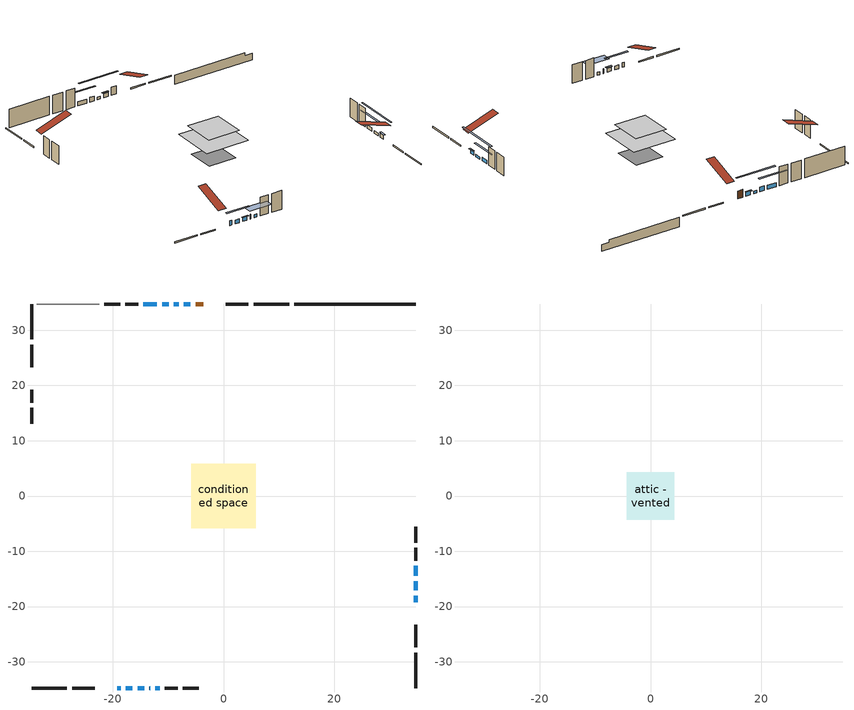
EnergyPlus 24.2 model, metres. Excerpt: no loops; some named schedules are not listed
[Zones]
conditioned space
 floor outside (Floor1 construction): -1.58,-1.58 -1.58,1.58 1.58,1.58 1.58,-1.58 z0.76
 floor adiabatic (AdiabaticFloorConstruction): -5.79,-5.79 -5.79,5.79 5.79,5.79 5.79,-5.79 z3.2
 floor foundation (Slab1 construction): -3.7,-3.7 -3.7,3.7 3.7,3.7 3.7,-3.7 z-1.68
 wall outside (RimJoist1 construction): 11.85,34.72 5.45,34.72 / -34.72,-34.72 -28.32,-34.72 / -34.72,34.72 -34.72,28.32 / 34.72,-34.72 34.72,-28.32 z0.76:1.06
 wall outside (RimJoist2 construction): 4.52,34.72 0.4,34.72 / -27.39,-34.72 -23.28,-34.72 / -34.72,27.39 -34.72,23.28 / 34.72,-27.39 34.72,-23.28 z0.76:1.06
 wall outside (AdiabaticWallConstruction 1): -3.66,34.72 -5.05,34.72 z0.76:2.79
 wall outside (AdiabaticWallConstruction): -19.22,-34.72 -18.6,-34.72 / -13.38,-34.72 -13.23,-34.72 / -9.89,34.72 -11.11,34.72 z0.76:1.98; -17.68,-34.72 -16.46,-34.72 / 34.72,-19.22 34.72,-18 / -5.97,34.72 -7.19,34.72 / -15.53,-34.72 -14.31,-34.72 / -12.04,34.72 -14.48,34.72 z0.76:1.78; 34.72,-17.07 34.72,-15.39 / -8.12,34.72 -8.96,34.72 z0.76:1.37; 34.72,-14.46 34.72,-12.63 z0.76:1.75; -12.3,-34.72 -11.54,-34.72 z0.76:1.55
 wall outside (Wall1 construction): -15.41,34.72 -17.76,34.72 / -10.61,-34.72 -8.25,-34.72 / -34.72,19.22 -34.72,16.86 / 34.72,-11.7 34.72,-9.35 z0.76:5.64
 wall outside (Wall2 construction): -18.69,34.72 -21.55,34.72 / -7.32,-34.72 -4.46,-34.72 / -34.72,15.93 -34.72,13.07 / 34.72,-8.42 34.72,-5.56 z0.76:5.64
 wall foundation (FoundationWall1 construction): 12.78,34.72,-1.68 12.78,34.72,0.76 32.53,34.72,0.76 32.53,34.72,0.06 34.72,34.72,0.06 34.72,34.72,-1.68
 wall adiabatic (Wall3 construction): -22.48,34.72 -33.79,34.72 z0.76:5.64
 window (WindowConstruction 7): -19.22,-34.72 -18.61,-34.72 z0.76:1.98
 window (WindowConstruction 3): -17.68,-34.72 -16.46,-34.72 z0.76:1.77
 window (WindowConstruction 4): 34.72,-19.22 34.72,-18 z0.76:1.77
 window (WindowConstruction 5): -5.97,34.72 -7.19,34.72 z0.76:1.77
 window (WindowConstruction 6): -15.53,-34.72 -14.31,-34.72 z0.76:1.77
 window (WindowConstruction 10): 34.72,-17.07 34.72,-15.39 z0.76:1.37
 window (WindowConstruction 11): -8.12,34.72 -8.96,34.72 z0.76:1.37
 window (WindowConstruction 8): -13.38,-34.72 -13.23,-34.72 z0.76:1.98
 window (WindowConstruction 9): -9.89,34.72 -11.11,34.72 z0.76:1.98
 window (WindowConstruction): 34.72,-14.46 34.72,-12.63 z0.76:1.75
 window (WindowConstruction 1): -12.04,34.72 -14.48,34.72 z0.76:1.77
 window (WindowConstruction 2): -12.3,-34.72 -11.54,-34.72 z0.76:1.55
 door (Door): -3.66,34.72 -5.05,34.72 z0.76:2.79
 ceiling adiabatic (AdiabaticFloorConstruction): 5.79,-5.79 5.79,5.79 -5.79,5.79 -5.79,-5.79 z3.2
attic - vented
 floor to conditioned space (Floor2 construction Reversed): -4.29,-4.29 -4.29,4.29 4.29,4.29 4.29,-4.29 z5.64
 roof outside (Roof1 construction): -2.73,34.72,5.64 -2.73,26.37,8.42 -0.53,26.37,8.42 -0.53,34.72,5.64; -20.14,-34.72,5.64 -20.14,-26.37,8.42 -22.35,-26.37,8.42 -22.35,-34.72,5.64; -34.72,20.14,5.64 -26.37,20.14,8.42 -26.37,22.35,8.42 -34.72,22.35,5.64; 34.72,-20.14,5.64 26.37,-20.14,8.42 26.37,-22.35,8.42 34.72,-22.35,5.64
shading: -13.82,-34.72 -20.32,-34.72 -20.32,-35.13 -13.82,-35.13 z4.41; 34.72,-17.8 34.72,-19.42 35.13,-19.42 35.13,-17.8 z1.98; -7.39,34.72 -5.77,34.72 -5.77,35.13 -7.39,35.13 z1.98; -14.11,-34.72 -15.73,-34.72 -15.73,-35.13 -14.11,-35.13 z1.98; 34.72,-10.31 34.72,-22.15 35.13,-22.15 35.13,-10.31 z6.45; -14.04,34.72 -3.04,34.72 -3.04,35.13 -14.04,35.13 z6.45; 34.72,-9.99 34.72,-17.1 35.13,-17.1 35.13,-9.99 z4.39; -17.12,34.72 -9.4,34.72 -9.4,35.13 -17.12,35.13 z4.41; -8.9,-34.72 -14.94,-34.72 -14.94,-36.85 -8.9,-36.85 z4.19
[Building]
Building 1: Terrain=Suburbs
[Site:Location]
Toronto City Centre_ON: Latitude {deg}=43.63; Longitude {deg}=-79.39; Time Zone {hr}=-5; Elevation {m}=77; Keep Site Location Information=Yes
[Site:GroundTemperature:Shallow]
5.01852, 3.26908, 3.12898, 3.95918, 7.29196, 10.6092, 13.4851, 15.3069, 15.4617, 13.9799, 11.1774, 7.9619
[Site:WaterMainsTemperature]
Calculation Method=Schedule; Temperature Schedule=mains temperature schedule
[Material] Roughness=Rough; Thermal Absorptance=0.9
Name | Thickness {m} | Conductivity {W/m-K} | Density {kg/m3} | Specific Heat {J/kg-K} | Solar Absorptance | Visible Absorptance
asphalt or fiberglass shingles | 0.00635 | 0.162714 | 1121.4 | 1465.45 | 0.4 | 0.4
ceiling loosefill ins | 0.0846667 | 0.0480833 | 16.02 | 1046.75 | 0.7 | 0.7
ceiling stud and cavity | 0.1397 | 0.415372 | 65.682 | 1177.47 | 0.7 | 0.7
concrete 4.0 in. | 0.1016 | 1.803125 | 2242.8 | 837.4 | 0.7 | 0.7
concrete 8.0 in. | 0.2032 | 1.803125 | 2242.8 | 837.4 | 0.7 | 0.7
door material | 0.04445 | 0.053851 | 512.64 | 1214.23 | 0.7 | 0.7
exterior vertical ins | 0.00216305 | 0.029427 | 32.04 | 1214.23 | 0.7 | 0.7
floor covering | 0.0127 | 0.0433444 | 54.468 | 1339.84 | 0.6 | 0.6
floor rigid ins | 0.051816 | 0.029427 | 32.04 | 1214.23 | 0.7 | 0.7
floor rigid ins 1; wall rigid ins | 0.512978 | 0.029427 | 32.04 | 1214.23 | 0.7 | 0.7
floor stud and cavity | 0.1397 | 0.0961437 | 92.3553 | 1139.71 | 0.7 | 0.7
floor stud and cavity 1 | 0.1397 | 1.75129 | 37.0049 | 1207.88 | 0.7 | 0.7
furniture material conditioned space 1 | 0.1524 | 0.115458 | 640.8 | 1214.23 | 0.6 | 0.6
gypsum board | 0.0127 | 0.160291 | 801 | 837.4 | 0.6 | 0.6
osb sheathing 0.5 in. | 0.0127 | 0.115458 | 512.64 | 1214.23 | 0.7 | 0.7
osb sheathing 0.5 in. 1 | 0.0127 | 0.115458 | 512.64 | 1214.23 | 0.4 | 0.4
osb sheathing 0.75 in. | 0.01905 | 0.115458 | 512.64 | 1214.23 | 0.7 | 0.7
osb sheathing 2.0 in. | 0.0508 | 0.115458 | 512.64 | 1214.23 | 0.7 | 0.7
rim joist stud and cavity | 0.0508 | 0.0451784 | 125.044 | 1163.47 | 0.6 | 0.6
rim joist stud and cavity 1 | 0.0508 | 0.648972 | 50.32683 | 1063.81 | 0.6 | 0.6
wall stud and cavity | 0.1397 | 0.0975873 | 139.0536 | 1170.24 | 0.7 | 0.7
wall stud and cavity 1 | 0.1397 | 0.114486 | 139.0536 | 1170.24 | 0.7 | 0.7
wall stud and cavity 2 | 0.1397 | 0.100998 | 139.0536 | 1170.24 | 0.7 | 0.7
wall stud and cavity 3 | 0.0889 | 0.380278 | 52.3479 | 1209.89 | 0.7 | 0.7
wall stud and cavity 4 | 0.0889 | 0.391764 | 83.0341 | 1211.67 | 0.7 | 0.7
wood siding | 0.0254 | 0.102417 | 544.68 | 1172.36 | 0.4 | 0.4
wood siding 1; wood siding 2; wood siding 3 | 0.0254 | 0.102417 | 544.68 | 1172.36 | 0.7 | 0.7
[WindowMaterial:SimpleGlazingSystem]
Name | U-Factor {W/m2-K} | Solar Heat Gain Coefficient
WindowMaterial | 7.26159 | 0.73
WindowMaterial 1 | 7.12703 | 0.75
WindowMaterial 2 | 7.46827 | 0.7
WindowMaterial 3 | 6.70685 | 0.75
WindowMaterial 4 | 7.58694 | 0.53
WindowMaterial 5 | 7.55231 | 0.69
[Construction]
AdiabaticFloorConstruction: floor stud and cavity 1, floor rigid ins 1, osb sheathing 0.75 in., floor covering
AdiabaticWallConstruction: wood siding 2, wall rigid ins, wall stud and cavity 3, gypsum board
AdiabaticWallConstruction 1: wood siding 3, wall rigid ins, wall stud and cavity 3, gypsum board
Door: door material
Floor1 construction: floor stud and cavity, floor rigid ins, osb sheathing 0.75 in., floor covering
Floor2 construction Reversed: gypsum board, ceiling stud and cavity, ceiling loosefill ins
FoundationWall1 construction: concrete 8.0 in.
furniture construction conditioned space 1: furniture material conditioned space 1
PartitionWallConstruction: gypsum board, wall stud and cavity 4, gypsum board
RimJoist1 construction: wood siding 1, osb sheathing 2.0 in., rim joist stud and cavity
RimJoist2 construction: wood siding 1, rim joist stud and cavity 1
Roof1 construction: asphalt or fiberglass shingles
Slab1 construction: concrete 4.0 in.
Wall1 construction: wood siding, osb sheathing 0.5 in., wall stud and cavity, gypsum board
Wall2 construction: wood siding, osb sheathing 0.5 in., wall stud and cavity 1, gypsum board
Wall3 construction: osb sheathing 0.5 in. 1, wall stud and cavity 2, gypsum board
WindowConstruction: WindowMaterial
WindowConstruction 1; WindowConstruction 3; WindowConstruction 4; WindowConstruction 5; WindowConstruction 6: WindowMaterial 1
WindowConstruction 10; WindowConstruction 11: WindowMaterial 5
WindowConstruction 2: WindowMaterial 2
WindowConstruction 7; WindowConstruction 9: WindowMaterial 3
WindowConstruction 8: WindowMaterial 4
[Zone] Multiplier=1; Part of Total Floor Area=Yes
Name | Volume {m3}
attic - vented | 33.2651
conditioned space | 495.4
[Space]
Name | Zone | Volume {m3}
attic - vented 1 | attic - vented | 33.2651
conditioned space 1 | conditioned space | 495.4
[ZoneInfiltration:EffectiveLeakageArea]
infil attic - vented 1: Zone or Space=attic - vented 1; Schedule=Always On Discrete; Effective Air Leakage Area {cm2}=3098.11; Stack Coefficient=0.000193661; Wind Coefficient=9.40246e-06
[ZoneMixing]
whole house fan mix: Zone or Space=attic - vented; Schedule=Always On Continuous; Design Flow Rate Calculation Method=Flow/Zone; Design Flow Rate {m3/s}=0; Source Zone or Space=conditioned space
[SurfaceProperty:ExposedFoundationPerimeter]
Slab1: Exposed Perimeter Calculation Method=TotalExposedPerimeter; Total Exposed Perimeter {m}=21.946
[InternalMass] Zone or ZoneList=conditioned space; Space or SpaceList=conditioned space 1
Name | Construction | Surface Area {m2}
furniture mass conditioned space 1 | furniture construction conditioned space 1 | 79.544
partition wall mass | PartitionWallConstruction | 198.86
[Lights]
interior lighting: Zone or ZoneList or Space or SpaceList=conditioned space 1; Schedule=interior lighting schedule; Design Level Calculation Method=LightingLevel; Lighting Level {W}=343.2; Return Air Fraction=0; Fraction Radiant=0.6; Fraction Visible=0.2; Fraction Replaceable=1
[People]
occupants: Zone or ZoneList or Space or SpaceList=conditioned space 1; Number of People Schedule=occupants schedule; Number of People Calculation Method=People; Number of People=3; Fraction Radiant=0.314171; Sensible Heat Fraction=0.56303; Activity Level Schedule=occupants activity schedule; Carbon Dioxide Generation Rate {m3/s-W}=0; Enable ASHRAE 55 Comfort Warnings=No; Mean Radiant Temperature Calculation Type=EnclosureAveraged
[ElectricEquipment] Zone or ZoneList or Space or SpaceList=conditioned space 1; Design Level Calculation Method=EquipmentLevel
Name | Schedule | Design Level {W} | Fraction Latent | Fraction Radiant | Fraction Lost
clothes dryer | clothes dryer schedule | 140.772 | 0.015 | 0.081 | 0.85
clothes washer | clothes washer schedule | 32.1985 | 0.03 | 0.162 | 0.7
cooking range | cooking range schedule | 208.969 | 0.08 | 0.432 | 0.2
dishwasher | dishwasher schedule | 66.8632 | 0.3 | 0.18 | 0.4
fridge | fridge schedule | 72.9452 | 0 | 0.6 | 0
mech vent bath fan 0 | mech vent bath fan 0 schedule | 50.2 | 0 | 0 | 1
mech vent house fan | mech vent house fan schedule | 0 | 0 | 0 | 1
mech vent house fan cfis | mech vent house fan cfis schedule | 0 | 0 | 0 | 0
mech vent range fan 0 | mech vent range fan 0 schedule | 57 | 0 | 0 | 1
misc plug loads | misc plug loads schedule | 494.7 | 0.045 | 0.513 | 0.1
whole house fan | Always On Discrete | 0 | 0 | 0 | 1
[OtherEquipment] Zone or ZoneList or Space or SpaceList=conditioned space 1; Design Level Calculation Method=EquipmentLevel
Name | Fuel Type | Schedule | Design Level {W} | Fraction Latent | Fraction Radiant | Fraction Lost
clothes dryer 1 | Electricity | clothes dryer schedule | 0 | 0.015 | 0.081 | 0.85
cooking range 1 | Electricity | cooking range schedule | 0 | 0.08 | 0.432 | 0.2
general water use latent | None | general water use schedule | 59.3978 | 1 | 0 | 0
general water use sensible | None | general water use schedule | -58.539 | 0 | 0.6 | 0
mech vent house fan latent load | None | Always On Discrete | 0 | 1 | 0 | 0
mech vent house fan sensible load | None | Always On Discrete | 0 | 0 | 0 | 0
water heater energy adjustment1 | NaturalGas | Always On Discrete | 0.01 | 0 | 0 | 1
[ZoneInfiltration:DesignFlowRate] Zone or ZoneList or Space or SpaceList=conditioned space 1; Schedule=Always On Discrete; Design Flow Rate Calculation Method=Flow/Zone; Design Flow Rate {m3/s}=0
infil flow; natural vent flow; whole house fan flow
[AvailabilityManager:Scheduled]
central ac and furnace airloop Availability Manager: Schedule=Always On Discrete
[Foundation:Kiva]
Foundation Kiva 1: Initial Indoor Air Temperature {C}=18; Wall Height Above Grade {m}=0.759988; Wall Depth Below Slab {m}=0.2032; Custom Block Material Name 1=exterior vertical ins; Custom Block Depth 1 {m}=2.43998; Custom Block X Position 1 {m}=0.2032; Custom Block Z Position 1 {m}=0
[Foundation:Kiva:Settings]
Soil Conductivity {W/m-K}=0.849921; Soil Density {kg/m3}=1842.3; Soil Specific Heat {J/kg-K}=418.7; Ground Solar Absorptivity=0.9; Ground Thermal Absorptivity=0.9; Ground Surface Roughness {m}=0.03; Far-Field Width {m}=40; Deep-Ground Boundary Condition=ZeroFlux; Deep-Ground Depth {m}=40; Minimum Cell Dimension {m}=0.2; Maximum Cell Growth Coefficient=3; Simulation Timestep=Timestep
[Exterior:Lights]
exterior lighting: Schedule=exterior lighting schedule; Design Level {W}=75.6
[EnergyManagementSystem:GlobalVariable]
central_ac_and_furnace_airloop_Fan_RTF
infil_program_Qfan
infil_program_Qinf
natural_vent_program_Qnv
natural_vent_program_Qwhf
[EnergyManagementSystem:Sensor]
Name | Output:Variable or Output:Meter Index Key | Output:Variable or Output:Meter
airflow_gain | infil flow | Infiltration Sensible Heat Gain Energy
airflow_gain_1 | natural vent flow | Infiltration Sensible Heat Gain Energy
airflow_gain_2 | whole house fan flow | Infiltration Sensible Heat Gain Energy
airflow_loss | infil flow | Infiltration Sensible Heat Loss Energy
airflow_loss_1 | natural vent flow | Infiltration Sensible Heat Loss Energy
airflow_loss_2 | whole house fan flow | Infiltration Sensible Heat Loss Energy
clg_load_cond |  | Cooling:EnergyTransfer:Zone:CONDITIONED SPACE
clg_sp_s; clg_sp_s_1 | cooling setpoint | Schedule Value
clothes_dryer_exhaust_0_sch_s | clothes dryer exhaust 0 schedule | Schedule Value
cool_season | cooling season schedule | Schedule Value
htg_load_cond |  | Heating:EnergyTransfer:Zone:CONDITIONED SPACE
htg_sp_s; htg_sp_s_1 | heating setpoint | Schedule Value
ig_ee_conv | clothes dryer | Electric Equipment Convective Heating Energy
ig_ee_conv_2 | cooking range | Electric Equipment Convective Heating Energy
ig_ee_conv_4 | fridge | Electric Equipment Convective Heating Energy
ig_ee_conv_5 | misc plug loads | Electric Equipment Convective Heating Energy
ig_ee_conv_6 | whole house fan | Electric Equipment Convective Heating Energy
ig_ee_rad | clothes dryer | Electric Equipment Radiant Heating Energy
ig_ee_rad_2 | cooking range | Electric Equipment Radiant Heating Energy
ig_ee_rad_4 | fridge | Electric Equipment Radiant Heating Energy
ig_ee_rad_5 | misc plug loads | Electric Equipment Radiant Heating Energy
ig_ee_rad_6 | whole house fan | Electric Equipment Radiant Heating Energy
ig_lgt_conv | interior lighting | Lights Convective Heating Energy
ig_lgt_rad | interior lighting | Lights Radiant Heating Energy
ig_lgt_vis | interior lighting | Lights Visible Radiation Heating Energy
ig_oe_conv | clothes dryer 1 | Other Equipment Convective Heating Energy
ig_oe_conv_1 | cooking range 1 | Other Equipment Convective Heating Energy
ig_oe_conv_2 | general water use latent | Other Equipment Convective Heating Energy
ig_oe_conv_3 | general water use sensible | Other Equipment Convective Heating Energy
ig_oe_conv_4 | water heater energy adjustment1 | Other Equipment Convective Heating Energy
ig_oe_rad | clothes dryer 1 | Other Equipment Radiant Heating Energy
ig_oe_rad_1 | cooking range 1 | Other Equipment Radiant Heating Energy
ig_oe_rad_2 | general water use latent | Other Equipment Radiant Heating Energy
ig_oe_rad_3 | general water use sensible | Other Equipment Radiant Heating Energy
ig_oe_rad_4 | water heater energy adjustment1 | Other Equipment Radiant Heating Energy
ig_ppl_conv | occupants | People Convective Heating Energy
ig_ppl_rad | occupants | People Radiant Heating Energy
im_conv | furniture mass conditioned space 1 | Surface Inside Face Convection Heat Gain Energy
im_conv_1 | partition wall mass | Surface Inside Face Convection Heat Gain Energy
im_ig | furniture mass conditioned space 1 | Surface Inside Face Internal Gains Radiation Heat Gain Energy
im_ig_1 | partition wall mass | Surface Inside Face Internal Gains Radiation Heat Gain Energy
im_lgt | furniture mass conditioned space 1 | Surface Inside Face Lights Radiation Heat Gain Energy
im_lgt_1 | partition wall mass | Surface Inside Face Lights Radiation Heat Gain Energy
im_sol | furniture mass conditioned space 1 | Surface Inside Face Solar Radiation Heat Gain Energy
im_sol_1 | partition wall mass | Surface Inside Face Solar Radiation Heat Gain Energy
im_surf | furniture mass conditioned space 1 | Surface Inside Face Net Surface Thermal Radiation Heat Gain Energy
im_surf_1 | partition wall mass | Surface Inside Face Net Surface Thermal Radiation Heat Gain Energy
mech_vent_bath_fan_0_sch_s | mech vent bath fan 0 schedule | Schedule Value
mech_vent_range_fan_0_sch_s | mech vent range fan 0 schedule | Schedule Value
mv_conv | mech vent bath fan 0 | Electric Equipment Convective Heating Energy
mv_conv_1 | mech vent house fan | Electric Equipment Convective Heating Energy
mv_conv_2 | mech vent house fan cfis | Electric Equipment Convective Heating Energy
mv_conv_3 | mech vent range fan 0 | Electric Equipment Convective Heating Energy
mv_conv_4 | mech vent house fan latent load | Other Equipment Convective Heating Energy
mv_conv_5 | mech vent house fan sensible load | Other Equipment Convective Heating Energy
mv_rad | mech vent bath fan 0 | Electric Equipment Radiant Heating Energy
mv_rad_1 | mech vent house fan | Electric Equipment Radiant Heating Energy
mv_rad_2 | mech vent house fan cfis | Electric Equipment Radiant Heating Energy
mv_rad_3 | mech vent range fan 0 | Electric Equipment Radiant Heating Energy
mv_rad_4 | mech vent house fan latent load | Other Equipment Radiant Heating Energy
mv_rad_5 | mech vent house fan sensible load | Other Equipment Radiant Heating Energy
natural_vent_s | natural vent schedule | Schedule Value
out_pb_s |  | Site Outdoor Air Barometric Pressure
out_wt_s |  | Site Outdoor Air Humidity Ratio
site_vw_s |  | Site Wind Speed
ss_back_out | Window1 | Surface Window Shortwave from Zone Back Out Window Heat Transfer Rate
ss_back_out_1 | Window10 | Surface Window Shortwave from Zone Back Out Window Heat Transfer Rate
ss_back_out_10 | Window7 | Surface Window Shortwave from Zone Back Out Window Heat Transfer Rate
ss_back_out_11 | Window9 | Surface Window Shortwave from Zone Back Out Window Heat Transfer Rate
ss_back_out_2 | Window11 | Surface Window Shortwave from Zone Back Out Window Heat Transfer Rate
ss_back_out_3 | Window12 | Surface Window Shortwave from Zone Back Out Window Heat Transfer Rate
ss_back_out_4 | Window13 | Surface Window Shortwave from Zone Back Out Window Heat Transfer Rate
ss_back_out_5 | Window14 | Surface Window Shortwave from Zone Back Out Window Heat Transfer Rate
ss_back_out_6 | Window16 | Surface Window Shortwave from Zone Back Out Window Heat Transfer Rate
ss_back_out_7 | Window2 | Surface Window Shortwave from Zone Back Out Window Heat Transfer Rate
ss_back_out_8 | Window3 | Surface Window Shortwave from Zone Back Out Window Heat Transfer Rate
ss_back_out_9 | Window5 | Surface Window Shortwave from Zone Back Out Window Heat Transfer Rate
ss_conv | Door1 | Surface Inside Face Convection Heat Gain Energy
ss_conv_1 | Window1 | Surface Inside Face Convection Heat Gain Energy
ss_conv_10 | Window5 | Surface Inside Face Convection Heat Gain Energy
ss_conv_11 | Window7 | Surface Inside Face Convection Heat Gain Energy
ss_conv_12 | Window9 | Surface Inside Face Convection Heat Gain Energy
ss_conv_2 | Window10 | Surface Inside Face Convection Heat Gain Energy
ss_conv_3 | Window11 | Surface Inside Face Convection Heat Gain Energy
ss_conv_4 | Window12 | Surface Inside Face Convection Heat Gain Energy
ss_conv_5 | Window13 | Surface Inside Face Convection Heat Gain Energy
ss_conv_6 | Window14 | Surface Inside Face Convection Heat Gain Energy
ss_conv_7 | Window16 | Surface Inside Face Convection Heat Gain Energy
ss_conv_8 | Window2 | Surface Inside Face Convection Heat Gain Energy
ss_conv_9 | Window3 | Surface Inside Face Convection Heat Gain Energy
ss_ig | Door1 | Surface Inside Face Internal Gains Radiation Heat Gain Energy
ss_ig_1 | Window1 | Surface Inside Face Internal Gains Radiation Heat Gain Energy
ss_ig_10 | Window5 | Surface Inside Face Internal Gains Radiation Heat Gain Energy
ss_ig_11 | Window7 | Surface Inside Face Internal Gains Radiation Heat Gain Energy
ss_ig_12 | Window9 | Surface Inside Face Internal Gains Radiation Heat Gain Energy
ss_ig_2 | Window10 | Surface Inside Face Internal Gains Radiation Heat Gain Energy
ss_ig_3 | Window11 | Surface Inside Face Internal Gains Radiation Heat Gain Energy
ss_ig_4 | Window12 | Surface Inside Face Internal Gains Radiation Heat Gain Energy
ss_ig_5 | Window13 | Surface Inside Face Internal Gains Radiation Heat Gain Energy
ss_ig_6 | Window14 | Surface Inside Face Internal Gains Radiation Heat Gain Energy
ss_ig_7 | Window16 | Surface Inside Face Internal Gains Radiation Heat Gain Energy
ss_ig_8 | Window2 | Surface Inside Face Internal Gains Radiation Heat Gain Energy
ss_ig_9 | Window3 | Surface Inside Face Internal Gains Radiation Heat Gain Energy
ss_lgt | Door1 | Surface Inside Face Lights Radiation Heat Gain Energy
ss_sol | Door1 | Surface Inside Face Solar Radiation Heat Gain Energy
ss_surf | Door1 | Surface Inside Face Net Surface Thermal Radiation Heat Gain Energy
ss_surf_1 | Window1 | Surface Inside Face Net Surface Thermal Radiation Heat Gain Energy
ss_surf_10 | Window5 | Surface Inside Face Net Surface Thermal Radiation Heat Gain Energy
ss_surf_11 | Window7 | Surface Inside Face Net Surface Thermal Radiation Heat Gain Energy
ss_surf_12 | Window9 | Surface Inside Face Net Surface Thermal Radiation Heat Gain Energy
ss_surf_2 | Window10 | Surface Inside Face Net Surface Thermal Radiation Heat Gain Energy
ss_surf_3 | Window11 | Surface Inside Face Net Surface Thermal Radiation Heat Gain Energy
ss_surf_4 | Window12 | Surface Inside Face Net Surface Thermal Radiation Heat Gain Energy
ss_surf_5 | Window13 | Surface Inside Face Net Surface Thermal Radiation Heat Gain Energy
ss_surf_6 | Window14 | Surface Inside Face Net Surface Thermal Radiation Heat Gain Energy
ss_surf_7 | Window16 | Surface Inside Face Net Surface Thermal Radiation Heat Gain Energy
ss_surf_8 | Window2 | Surface Inside Face Net Surface Thermal Radiation Heat Gain Energy
ss_surf_9 | Window3 | Surface Inside Face Net Surface Thermal Radiation Heat Gain Energy
ss_trans_in | Window1 | Surface Window Transmitted Solar Radiation Rate
ss_trans_in_1 | Window10 | Surface Window Transmitted Solar Radiation Rate
ss_trans_in_10 | Window7 | Surface Window Transmitted Solar Radiation Rate
ss_trans_in_11 | Window9 | Surface Window Transmitted Solar Radiation Rate
ss_trans_in_2 | Window11 | Surface Window Transmitted Solar Radiation Rate
ss_trans_in_3 | Window12 | Surface Window Transmitted Solar Radiation Rate
ss_trans_in_4 | Window13 | Surface Window Transmitted Solar Radiation Rate
ss_trans_in_5 | Window14 | Surface Window Transmitted Solar Radiation Rate
ss_trans_in_6 | Window16 | Surface Window Transmitted Solar Radiation Rate
ss_trans_in_7 | Window2 | Surface Window Transmitted Solar Radiation Rate
ss_trans_in_8 | Window3 | Surface Window Transmitted Solar Radiation Rate
ss_trans_in_9 | Window5 | Surface Window Transmitted Solar Radiation Rate
ss_trans_out | Window1 | Surface Inside Face Initial Transmitted Diffuse Transmitted Out Window Solar Radiation Rate
ss_trans_out_1 | Window10 | Surface Inside Face Initial Transmitted Diffuse Transmitted Out Window Solar Radiation Rate
ss_trans_out_10 | Window7 | Surface Inside Face Initial Transmitted Diffuse Transmitted Out Window Solar Radiation Rate
ss_trans_out_11 | Window9 | Surface Inside Face Initial Transmitted Diffuse Transmitted Out Window Solar Radiation Rate
ss_trans_out_2 | Window11 | Surface Inside Face Initial Transmitted Diffuse Transmitted Out Window Solar Radiation Rate
ss_trans_out_3 | Window12 | Surface Inside Face Initial Transmitted Diffuse Transmitted Out Window Solar Radiation Rate
ss_trans_out_4 | Window13 | Surface Inside Face Initial Transmitted Diffuse Transmitted Out Window Solar Radiation Rate
ss_trans_out_5 | Window14 | Surface Inside Face Initial Transmitted Diffuse Transmitted Out Window Solar Radiation Rate
ss_trans_out_6 | Window16 | Surface Inside Face Initial Transmitted Diffuse Transmitted Out Window Solar Radiation Rate
ss_trans_out_7 | Window2 | Surface Inside Face Initial Transmitted Diffuse Transmitted Out Window Solar Radiation Rate
ss_trans_out_8 | Window3 | Surface Inside Face Initial Transmitted Diffuse Transmitted Out Window Solar Radiation Rate
ss_trans_out_9 | Window5 | Surface Inside Face Initial Transmitted Diffuse Transmitted Out Window Solar Radiation Rate
s_conv | Floor1 | Surface Inside Face Convection Heat Gain Energy
